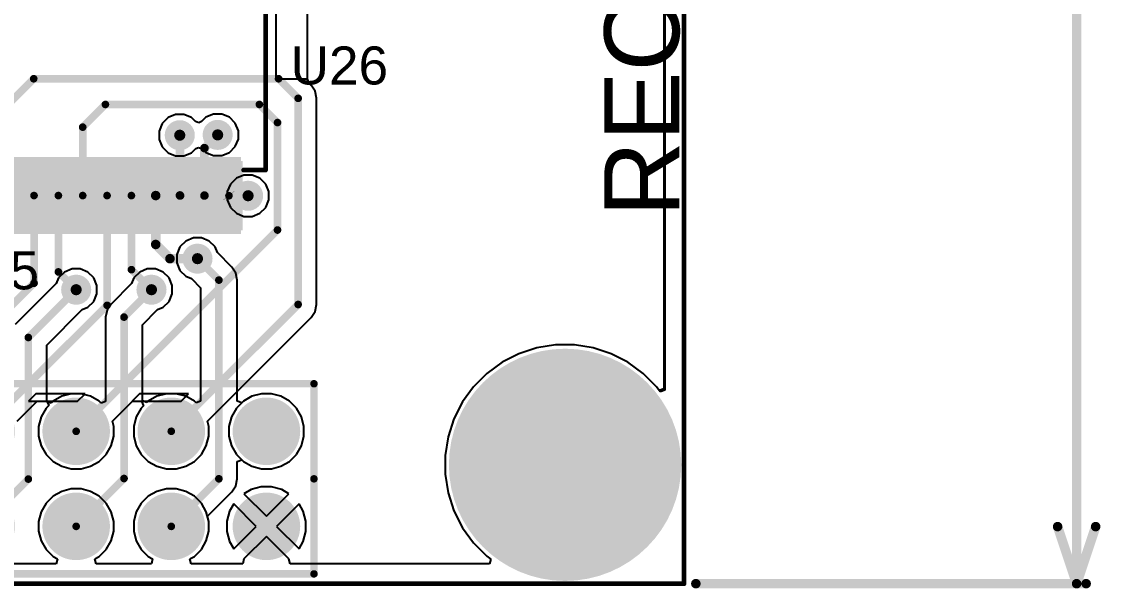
# Model space of a CAD drawing. Header units: millimetres. Extents: x 0 to 172, y 0 to 138.
# Drawn here: x 142.31 to 171.12, y -0.13 to 15.02 of the extents above; entities that cross this region are included whole.
import ezdxf

# ---------------------------------------------------------------- set-up
doc = ezdxf.new("R2010")
doc.units = ezdxf.units.MM
for name, color, linetype in [('BottomLayer', 5, 'Continuous'), ('BottomSolder', 6, 'Continuous'), ('Mechanical1', 6, 'Continuous'), ('Mechanical2', 216, 'Continuous'), ('MultiLayer', 9, 'Continuous'), ('PadHoleLayer', 156, 'Continuous'), ('TopLayer', 1, 'Continuous'), ('TopOverlay', 2, 'Continuous'), ('TopPaste', 8, 'Continuous'), ('TopSolder', 216, 'Continuous'), ('ViaHoleLayer', 16, 'Continuous')]:
    doc.layers.add(name, color=color, linetype=linetype)
doc.styles.add('Arial', font='', dxfattribs={"height": 0.2})
doc.styles.get('Arial').set_extended_font_data('Arial')

# ---------------------------------------------------------------- blocks, each defined once
blk = doc.blocks.new('SSOP_28_208____8')
at = {"layer": 'TopLayer'}
for points in [[(-4.325, 4.45), (-2.475, 4.45), (-2.475, 4), (-4.325, 4)], [(2.475, 4.45), (4.325, 4.45), (4.325, 4), (2.475, 4)], [(-4.325, 3.8), (-2.475, 3.8), (-2.475, 3.35), (-4.325, 3.35)], [(2.475, 3.8), (4.325, 3.8), (4.325, 3.35), (2.475, 3.35)], [(-4.325, 3.15), (-2.475, 3.15), (-2.475, 2.7), (-4.325, 2.7)], [(2.475, 3.15), (4.325, 3.15), (4.325, 2.7), (2.475, 2.7)], [(-4.325, 2.5), (-2.475, 2.5), (-2.475, 2.05), (-4.325, 2.05)], [(2.475, 2.5), (4.325, 2.5), (4.325, 2.05), (2.475, 2.05)], [(-4.325, 1.85), (-2.475, 1.85), (-2.475, 1.4), (-4.325, 1.4)], [(2.475, 1.85), (4.325, 1.85), (4.325, 1.4), (2.475, 1.4)], [(-4.325, 1.2), (-2.475, 1.2), (-2.475, 0.75), (-4.325, 0.75)], [(2.475, 1.2), (4.325, 1.2), (4.325, 0.75), (2.475, 0.75)], [(-4.325, 0.55), (-2.475, 0.55), (-2.475, 0.1), (-4.325, 0.1)], [(2.475, 0.55), (4.325, 0.55), (4.325, 0.1), (2.475, 0.1)], [(-4.325, -0.1), (-2.475, -0.1), (-2.475, -0.55), (-4.325, -0.55)], [(2.475, -0.1), (4.325, -0.1), (4.325, -0.55), (2.475, -0.55)], [(-4.325, -0.75), (-2.475, -0.75), (-2.475, -1.2), (-4.325, -1.2)], [(2.475, -0.75), (4.325, -0.75), (4.325, -1.2), (2.475, -1.2)], [(-4.325, -1.4), (-2.475, -1.4), (-2.475, -1.85), (-4.325, -1.85)], [(2.475, -1.4), (4.325, -1.4), (4.325, -1.85), (2.475, -1.85)], [(-4.325, -2.05), (-2.475, -2.05), (-2.475, -2.5), (-4.325, -2.5)], [(2.475, -2.05), (4.325, -2.05), (4.325, -2.5), (2.475, -2.5)], [(-4.325, -2.7), (-2.475, -2.7), (-2.475, -3.15), (-4.325, -3.15)], [(2.475, -2.7), (4.325, -2.7), (4.325, -3.15), (2.475, -3.15)], [(-4.325, -3.35), (-2.475, -3.35), (-2.475, -3.8), (-4.325, -3.8)], [(2.475, -3.35), (4.325, -3.35), (4.325, -3.8), (2.475, -3.8)], [(-4.325, -4), (-2.475, -4), (-2.475, -4.45), (-4.325, -4.45)], [(2.475, -4), (4.325, -4), (4.325, -4.45), (2.475, -4.45)]]:
    blk.add_hatch(color=1, dxfattribs=at).paths.add_polyline_path(points)
at = {"layer": 'TopOverlay'}
blk.add_hatch(color=2, dxfattribs=at).paths.add_polyline_path([(-2.34, 3.988), (-2.086, 3.988), (-2.086, 4.445), (-2.34, 4.445)])
at = {"layer": 'TopPaste'}
for points in [[(-4.325, 4.45), (-2.475, 4.45), (-2.475, 4), (-4.325, 4)], [(2.475, 4.45), (4.325, 4.45), (4.325, 4), (2.475, 4)], [(-4.325, 3.8), (-2.475, 3.8), (-2.475, 3.35), (-4.325, 3.35)], [(2.475, 3.8), (4.325, 3.8), (4.325, 3.35), (2.475, 3.35)], [(-4.325, 3.15), (-2.475, 3.15), (-2.475, 2.7), (-4.325, 2.7)], [(2.475, 3.15), (4.325, 3.15), (4.325, 2.7), (2.475, 2.7)], [(-4.325, 2.5), (-2.475, 2.5), (-2.475, 2.05), (-4.325, 2.05)], [(2.475, 2.5), (4.325, 2.5), (4.325, 2.05), (2.475, 2.05)], [(-4.325, 1.85), (-2.475, 1.85), (-2.475, 1.4), (-4.325, 1.4)], [(2.475, 1.85), (4.325, 1.85), (4.325, 1.4), (2.475, 1.4)], [(-4.325, 1.2), (-2.475, 1.2), (-2.475, 0.75), (-4.325, 0.75)], [(2.475, 1.2), (4.325, 1.2), (4.325, 0.75), (2.475, 0.75)], [(-4.325, 0.55), (-2.475, 0.55), (-2.475, 0.1), (-4.325, 0.1)], [(2.475, 0.55), (4.325, 0.55), (4.325, 0.1), (2.475, 0.1)], [(-4.325, -0.1), (-2.475, -0.1), (-2.475, -0.55), (-4.325, -0.55)], [(2.475, -0.1), (4.325, -0.1), (4.325, -0.55), (2.475, -0.55)], [(-4.325, -0.75), (-2.475, -0.75), (-2.475, -1.2), (-4.325, -1.2)], [(2.475, -0.75), (4.325, -0.75), (4.325, -1.2), (2.475, -1.2)], [(-4.325, -1.4), (-2.475, -1.4), (-2.475, -1.85), (-4.325, -1.85)], [(2.475, -1.4), (4.325, -1.4), (4.325, -1.85), (2.475, -1.85)], [(-4.325, -2.05), (-2.475, -2.05), (-2.475, -2.5), (-4.325, -2.5)], [(2.475, -2.05), (4.325, -2.05), (4.325, -2.5), (2.475, -2.5)], [(-4.325, -2.7), (-2.475, -2.7), (-2.475, -3.15), (-4.325, -3.15)], [(2.475, -2.7), (4.325, -2.7), (4.325, -3.15), (2.475, -3.15)], [(-4.325, -3.35), (-2.475, -3.35), (-2.475, -3.8), (-4.325, -3.8)], [(2.475, -3.35), (4.325, -3.35), (4.325, -3.8), (2.475, -3.8)], [(-4.325, -4), (-2.475, -4), (-2.475, -4.45), (-4.325, -4.45)], [(2.475, -4), (4.325, -4), (4.325, -4.45), (2.475, -4.45)]]:
    blk.add_hatch(color=8, dxfattribs=at).paths.add_polyline_path(points)
at = {"layer": 'TopSolder'}
for points in [[(-4.427, 4.552), (-2.373, 4.552), (-2.373, 3.898), (-4.427, 3.898)], [(2.373, 4.552), (4.427, 4.552), (4.427, 3.898), (2.373, 3.898)], [(-4.427, 3.902), (-2.373, 3.902), (-2.373, 3.248), (-4.427, 3.248)], [(2.373, 3.902), (4.427, 3.902), (4.427, 3.248), (2.373, 3.248)], [(-4.427, 3.252), (-2.373, 3.252), (-2.373, 2.598), (-4.427, 2.598)], [(2.373, 3.252), (4.427, 3.252), (4.427, 2.598), (2.373, 2.598)], [(-4.427, 2.602), (-2.373, 2.602), (-2.373, 1.948), (-4.427, 1.948)], [(2.373, 2.602), (4.427, 2.602), (4.427, 1.948), (2.373, 1.948)], [(-4.427, 1.952), (-2.373, 1.952), (-2.373, 1.298), (-4.427, 1.298)], [(2.373, 1.952), (4.427, 1.952), (4.427, 1.298), (2.373, 1.298)], [(-4.427, 1.302), (-2.373, 1.302), (-2.373, 0.648), (-4.427, 0.648)], [(2.373, 1.302), (4.427, 1.302), (4.427, 0.648), (2.373, 0.648)], [(-4.427, 0.652), (-2.373, 0.652), (-2.373, -0.002), (-4.427, -0.002)], [(2.373, 0.652), (4.427, 0.652), (4.427, -0.002), (2.373, -0.002)], [(-4.427, 0.002), (-2.373, 0.002), (-2.373, -0.652), (-4.427, -0.652)], [(2.373, 0.002), (4.427, 0.002), (4.427, -0.652), (2.373, -0.652)], [(-4.427, -0.648), (-2.373, -0.648), (-2.373, -1.302), (-4.427, -1.302)], [(2.373, -0.648), (4.427, -0.648), (4.427, -1.302), (2.373, -1.302)], [(-4.427, -1.298), (-2.373, -1.298), (-2.373, -1.952), (-4.427, -1.952)], [(2.373, -1.298), (4.427, -1.298), (4.427, -1.952), (2.373, -1.952)], [(-4.427, -1.948), (-2.373, -1.948), (-2.373, -2.602), (-4.427, -2.602)], [(2.373, -1.948), (4.427, -1.948), (4.427, -2.602), (2.373, -2.602)], [(-4.427, -2.598), (-2.373, -2.598), (-2.373, -3.252), (-4.427, -3.252)], [(2.373, -2.598), (4.427, -2.598), (4.427, -3.252), (2.373, -3.252)], [(-4.427, -3.248), (-2.373, -3.248), (-2.373, -3.902), (-4.427, -3.902)], [(2.373, -3.248), (4.427, -3.248), (4.427, -3.902), (2.373, -3.902)], [(-4.427, -3.898), (-2.373, -3.898), (-2.373, -4.552), (-4.427, -4.552)], [(2.373, -3.898), (4.427, -3.898), (4.427, -4.552), (2.373, -4.552)]]:
    blk.add_hatch(color=216, dxfattribs=at).paths.add_polyline_path(points)
at = {"layer": 'TopOverlay'}
for points, const_width in [([(-2.718, 5.207), (2.718, 5.207)], 0.127), ([(-2.718, 5.207), (-2.718, 4.623)], 0.127), ([(2.718, 5.207), (2.718, 4.623)], 0.127), ([(-4.648, 4.369), (-4.648, 4.115)], 0.2), ([(-4.648, 4.369), (-4.521, 4.242)], 0.2), ([(-4.521, 4.242), (-4.648, 4.115)], 0.2), ([(-2.718, -4.623), (-2.718, -5.207)], 0.127), ([(2.718, -4.623), (2.718, -5.207)], 0.127), ([(-2.718, -5.207), (2.718, -5.207)], 0.127)]:
    blk.add_lwpolyline(points, dxfattribs=dict(at, const_width=const_width))
for points, const_width in [([(-2.75, 5.207, 1), (-2.686, 5.207, 1)], 0.0635), ([(-2.75, 5.207, 1), (-2.686, 5.207, 1)], 0.0635), ([(2.686, 5.207, 1), (2.75, 5.207, 1)], 0.0635), ([(2.686, 5.207, 1), (2.75, 5.207, 1)], 0.0635), ([(-2.75, 4.623, 1), (-2.686, 4.623, 1)], 0.0635), ([(2.686, 4.623, 1), (2.75, 4.623, 1)], 0.0635), ([(-4.698, 4.369, 1), (-4.598, 4.369, 1)], 0.1), ([(-4.698, 4.369, 1), (-4.598, 4.369, 1)], 0.1), ([(-4.571, 4.242, 1), (-4.471, 4.242, 1)], 0.1), ([(-4.571, 4.242, 1), (-4.471, 4.242, 1)], 0.1), ([(-4.698, 4.115, 1), (-4.598, 4.115, 1)], 0.1), ([(-4.698, 4.115, 1), (-4.598, 4.115, 1)], 0.1), ([(-2.75, -4.623, 1), (-2.686, -4.623, 1)], 0.0635), ([(2.686, -4.623, 1), (2.75, -4.623, 1)], 0.0635), ([(-2.75, -5.207, 1), (-2.686, -5.207, 1)], 0.0635), ([(-2.75, -5.207, 1), (-2.686, -5.207, 1)], 0.0635), ([(2.686, -5.207, 1), (2.75, -5.207, 1)], 0.0635), ([(2.686, -5.207, 1), (2.75, -5.207, 1)], 0.0635)]:
    blk.add_lwpolyline(points, format="xyb", close=True, dxfattribs=dict(at, const_width=const_width))
blk = doc.blocks.new('HTSW_105_07_G_D_264')
at = {"layer": 'BottomLayer'}
h = blk.add_hatch(color=5, dxfattribs=at)
edge = h.paths.add_edge_path()
edge.add_arc((-5.08, 1.27), 0.8, 0, 360)
h = blk.add_hatch(color=5, dxfattribs=at)
edge = h.paths.add_edge_path()
edge.add_arc((-2.54, 1.27), 0.8, 0, 360)
h = blk.add_hatch(color=5, dxfattribs=at)
edge = h.paths.add_edge_path()
edge.add_arc((0, 1.27), 0.8, 0, 360)
h = blk.add_hatch(color=5, dxfattribs=at)
edge = h.paths.add_edge_path()
edge.add_arc((2.54, 1.27), 0.8, 0, 360)
h = blk.add_hatch(color=5, dxfattribs=at)
edge = h.paths.add_edge_path()
edge.add_arc((5.08, 1.27), 0.8, 0, 360)
blk.add_hatch(color=5, dxfattribs=at).paths.add_polyline_path([(-5.88, -0.47), (-4.28, -0.47), (-4.28, -2.07), (-5.88, -2.07)])
h = blk.add_hatch(color=5, dxfattribs=at)
edge = h.paths.add_edge_path()
edge.add_arc((-2.54, -1.27), 0.8, 0, 360)
h = blk.add_hatch(color=5, dxfattribs=at)
edge = h.paths.add_edge_path()
edge.add_arc((0, -1.27), 0.8, 0, 360)
h = blk.add_hatch(color=5, dxfattribs=at)
edge = h.paths.add_edge_path()
edge.add_arc((2.54, -1.27), 0.8, 0, 360)
h = blk.add_hatch(color=5, dxfattribs=at)
edge = h.paths.add_edge_path()
edge.add_arc((5.08, -1.27), 0.8, 0, 360)
at = {"layer": 'BottomSolder'}
h = blk.add_hatch(color=6, dxfattribs=at)
edge = h.paths.add_edge_path()
edge.add_arc((-5.08, 1.27), 0.902, 0, 360)
h = blk.add_hatch(color=6, dxfattribs=at)
edge = h.paths.add_edge_path()
edge.add_arc((-2.54, 1.27), 0.902, 0, 360)
h = blk.add_hatch(color=6, dxfattribs=at)
edge = h.paths.add_edge_path()
edge.add_arc((0, 1.27), 0.902, 0, 360)
h = blk.add_hatch(color=6, dxfattribs=at)
edge = h.paths.add_edge_path()
edge.add_arc((2.54, 1.27), 0.902, 0, 360)
h = blk.add_hatch(color=6, dxfattribs=at)
edge = h.paths.add_edge_path()
edge.add_arc((5.08, 1.27), 0.902, 0, 360)
blk.add_hatch(color=6, dxfattribs=at).paths.add_polyline_path([(-5.982, -0.368), (-4.178, -0.368), (-4.178, -2.172), (-5.982, -2.172)])
h = blk.add_hatch(color=6, dxfattribs=at)
edge = h.paths.add_edge_path()
edge.add_arc((-2.54, -1.27), 0.902, 0, 360)
h = blk.add_hatch(color=6, dxfattribs=at)
edge = h.paths.add_edge_path()
edge.add_arc((0, -1.27), 0.902, 0, 360)
h = blk.add_hatch(color=6, dxfattribs=at)
edge = h.paths.add_edge_path()
edge.add_arc((2.54, -1.27), 0.902, 0, 360)
h = blk.add_hatch(color=6, dxfattribs=at)
edge = h.paths.add_edge_path()
edge.add_arc((5.08, -1.27), 0.902, 0, 360)
at = {"layer": 'MultiLayer'}
h = blk.add_hatch(color=9, dxfattribs=at)
edge = h.paths.add_edge_path()
edge.add_arc((-5.08, 1.27), 0.8, 0, 360)
h = blk.add_hatch(color=9, dxfattribs=at)
edge = h.paths.add_edge_path()
edge.add_arc((-2.54, 1.27), 0.8, 0, 360)
h = blk.add_hatch(color=9, dxfattribs=at)
edge = h.paths.add_edge_path()
edge.add_arc((0, 1.27), 0.8, 0, 360)
h = blk.add_hatch(color=9, dxfattribs=at)
edge = h.paths.add_edge_path()
edge.add_arc((2.54, 1.27), 0.8, 0, 360)
h = blk.add_hatch(color=9, dxfattribs=at)
edge = h.paths.add_edge_path()
edge.add_arc((5.08, 1.27), 0.8, 0, 360)
blk.add_hatch(color=9, dxfattribs=at).paths.add_polyline_path([(-5.88, -0.47), (-4.28, -0.47), (-4.28, -2.07), (-5.88, -2.07)])
h = blk.add_hatch(color=9, dxfattribs=at)
edge = h.paths.add_edge_path()
edge.add_arc((-2.54, -1.27), 0.8, 0, 360)
h = blk.add_hatch(color=9, dxfattribs=at)
edge = h.paths.add_edge_path()
edge.add_arc((0, -1.27), 0.8, 0, 360)
h = blk.add_hatch(color=9, dxfattribs=at)
edge = h.paths.add_edge_path()
edge.add_arc((2.54, -1.27), 0.8, 0, 360)
h = blk.add_hatch(color=9, dxfattribs=at)
edge = h.paths.add_edge_path()
edge.add_arc((5.08, -1.27), 0.8, 0, 360)
at = {"layer": 'PadHoleLayer'}
h = blk.add_hatch(color=156, dxfattribs=at)
edge = h.paths.add_edge_path()
edge.add_arc((-5.08, 1.27), 0.475, 0, 360)
h = blk.add_hatch(color=156, dxfattribs=at)
edge = h.paths.add_edge_path()
edge.add_arc((-2.54, 1.27), 0.475, 0, 360)
h = blk.add_hatch(color=156, dxfattribs=at)
edge = h.paths.add_edge_path()
edge.add_arc((0, 1.27), 0.475, 0, 360)
h = blk.add_hatch(color=156, dxfattribs=at)
edge = h.paths.add_edge_path()
edge.add_arc((2.54, 1.27), 0.475, 0, 360)
h = blk.add_hatch(color=156, dxfattribs=at)
edge = h.paths.add_edge_path()
edge.add_arc((5.08, 1.27), 0.475, 0, 360)
h = blk.add_hatch(color=156, dxfattribs=at)
edge = h.paths.add_edge_path()
edge.add_arc((-5.08, -1.27), 0.475, 0, 360)
h = blk.add_hatch(color=156, dxfattribs=at)
edge = h.paths.add_edge_path()
edge.add_arc((-2.54, -1.27), 0.475, 0, 360)
h = blk.add_hatch(color=156, dxfattribs=at)
edge = h.paths.add_edge_path()
edge.add_arc((0, -1.27), 0.475, 0, 360)
h = blk.add_hatch(color=156, dxfattribs=at)
edge = h.paths.add_edge_path()
edge.add_arc((2.54, -1.27), 0.475, 0, 360)
h = blk.add_hatch(color=156, dxfattribs=at)
edge = h.paths.add_edge_path()
edge.add_arc((5.08, -1.27), 0.475, 0, 360)
at = {"layer": 'TopLayer'}
h = blk.add_hatch(color=1, dxfattribs=at)
edge = h.paths.add_edge_path()
edge.add_arc((-5.08, 1.27), 0.8, 0, 360)
h = blk.add_hatch(color=1, dxfattribs=at)
edge = h.paths.add_edge_path()
edge.add_arc((-2.54, 1.27), 0.8, 0, 360)
h = blk.add_hatch(color=1, dxfattribs=at)
edge = h.paths.add_edge_path()
edge.add_arc((0, 1.27), 0.8, 0, 360)
h = blk.add_hatch(color=1, dxfattribs=at)
edge = h.paths.add_edge_path()
edge.add_arc((2.54, 1.27), 0.8, 0, 360)
h = blk.add_hatch(color=1, dxfattribs=at)
edge = h.paths.add_edge_path()
edge.add_arc((5.08, 1.27), 0.8, 0, 360)
blk.add_hatch(color=1, dxfattribs=at).paths.add_polyline_path([(-5.88, -0.47), (-4.28, -0.47), (-4.28, -2.07), (-5.88, -2.07)])
h = blk.add_hatch(color=1, dxfattribs=at)
edge = h.paths.add_edge_path()
edge.add_arc((-2.54, -1.27), 0.8, 0, 360)
h = blk.add_hatch(color=1, dxfattribs=at)
edge = h.paths.add_edge_path()
edge.add_arc((0, -1.27), 0.8, 0, 360)
h = blk.add_hatch(color=1, dxfattribs=at)
edge = h.paths.add_edge_path()
edge.add_arc((2.54, -1.27), 0.8, 0, 360)
h = blk.add_hatch(color=1, dxfattribs=at)
edge = h.paths.add_edge_path()
edge.add_arc((5.08, -1.27), 0.8, 0, 360)
at = {"layer": 'TopSolder'}
h = blk.add_hatch(color=216, dxfattribs=at)
edge = h.paths.add_edge_path()
edge.add_arc((-5.08, 1.27), 0.902, 0, 360)
h = blk.add_hatch(color=216, dxfattribs=at)
edge = h.paths.add_edge_path()
edge.add_arc((-2.54, 1.27), 0.902, 0, 360)
h = blk.add_hatch(color=216, dxfattribs=at)
edge = h.paths.add_edge_path()
edge.add_arc((0, 1.27), 0.902, 0, 360)
h = blk.add_hatch(color=216, dxfattribs=at)
edge = h.paths.add_edge_path()
edge.add_arc((2.54, 1.27), 0.902, 0, 360)
h = blk.add_hatch(color=216, dxfattribs=at)
edge = h.paths.add_edge_path()
edge.add_arc((5.08, 1.27), 0.902, 0, 360)
blk.add_hatch(color=216, dxfattribs=at).paths.add_polyline_path([(-5.982, -0.368), (-4.178, -0.368), (-4.178, -2.172), (-5.982, -2.172)])
h = blk.add_hatch(color=216, dxfattribs=at)
edge = h.paths.add_edge_path()
edge.add_arc((-2.54, -1.27), 0.902, 0, 360)
h = blk.add_hatch(color=216, dxfattribs=at)
edge = h.paths.add_edge_path()
edge.add_arc((0, -1.27), 0.902, 0, 360)
h = blk.add_hatch(color=216, dxfattribs=at)
edge = h.paths.add_edge_path()
edge.add_arc((2.54, -1.27), 0.902, 0, 360)
h = blk.add_hatch(color=216, dxfattribs=at)
edge = h.paths.add_edge_path()
edge.add_arc((5.08, -1.27), 0.902, 0, 360)
at = {"layer": 'TopOverlay', "const_width": 0.2}
for points in [[(-6.35, 2.54), (6.35, 2.54)], [(-6.35, 0), (-6.35, 2.54)], [(6.35, 0), (6.35, 2.54)], [(-6.35, -2.54), (-6.35, 0)], [(6.35, -2.54), (6.35, 0)], [(-6.35, -2.54), (6.35, -2.54)]]:
    blk.add_lwpolyline(points, dxfattribs=at)
at = {"layer": 'TopOverlay', "const_width": 0.1}
for points in [[(-6.4, 2.54, 1), (-6.3, 2.54, 1)], [(-6.4, 2.54, 1), (-6.3, 2.54, 1)], [(6.3, 2.54, 1), (6.4, 2.54, 1)], [(6.3, 2.54, 1), (6.4, 2.54, 1)], [(-6.4, 0, 1), (-6.3, 0, 1)], [(-6.4, 0, 1), (-6.3, 0, 1)], [(6.3, 0, 1), (6.4, 0, 1)], [(6.3, 0, 1), (6.4, 0, 1)], [(-6.4, -2.54, 1), (-6.3, -2.54, 1)], [(-6.4, -2.54, 1), (-6.3, -2.54, 1)], [(6.3, -2.54, 1), (6.4, -2.54, 1)], [(6.3, -2.54, 1), (6.4, -2.54, 1)]]:
    blk.add_lwpolyline(points, format="xyb", close=True, dxfattribs=at)

msp = doc.modelspace()

# ---------------------------------------------------------------- hatches: boundary and pattern name
at = {"layer": 'BottomLayer'}
h = msp.add_hatch(color=5, dxfattribs=at)
edge = h.paths.add_edge_path()
edge.add_arc((146.537, 11.98), 0.3, 0, 360)
h = msp.add_hatch(color=5, dxfattribs=at)
edge = h.paths.add_edge_path()
edge.add_arc((147.549, 11.989), 0.3, 0, 360)
h = msp.add_hatch(color=5, dxfattribs=at)
edge = h.paths.add_edge_path()
edge.add_arc((148.361, 10.363), 0.3, 0, 360)
h = msp.add_hatch(color=5, dxfattribs=at)
edge = h.paths.add_edge_path()
edge.add_arc((147.01, 8.682), 0.3, 0, 360)
h = msp.add_hatch(color=5, dxfattribs=at)
edge = h.paths.add_edge_path()
edge.add_arc((143.771, 7.853), 0.3, 0, 360)
h = msp.add_hatch(color=5, dxfattribs=at)
edge = h.paths.add_edge_path()
edge.add_arc((145.782, 7.853), 0.3, 0, 360)
h = msp.add_hatch(color=5, dxfattribs=at)
edge = h.paths.add_edge_path()
edge.add_arc((156.825, 3.175), 3, 0, 360)
at = {"layer": 'BottomSolder'}
h = msp.add_hatch(color=6, dxfattribs=at)
edge = h.paths.add_edge_path()
edge.add_arc((147.549, 11.989), 0.402, 0, 360)
h = msp.add_hatch(color=6, dxfattribs=at)
edge = h.paths.add_edge_path()
edge.add_arc((146.537, 11.98), 0.402, 0, 360)
h = msp.add_hatch(color=6, dxfattribs=at)
edge = h.paths.add_edge_path()
edge.add_arc((148.361, 10.363), 0.402, 0, 360)
h = msp.add_hatch(color=6, dxfattribs=at)
edge = h.paths.add_edge_path()
edge.add_arc((147.01, 8.682), 0.402, 0, 360)
h = msp.add_hatch(color=6, dxfattribs=at)
edge = h.paths.add_edge_path()
edge.add_arc((143.771, 7.853), 0.402, 0, 360)
h = msp.add_hatch(color=6, dxfattribs=at)
edge = h.paths.add_edge_path()
edge.add_arc((145.782, 7.853), 0.402, 0, 360)
h = msp.add_hatch(color=6, dxfattribs=at)
edge = h.paths.add_edge_path()
edge.add_arc((156.825, 3.175), 3.102, 0, 360)
at = {"layer": 'MultiLayer'}
h = msp.add_hatch(color=9, dxfattribs=at)
edge = h.paths.add_edge_path()
edge.add_arc((156.825, 3.175), 3, 0, 360)
at = {"layer": 'PadHoleLayer'}
h = msp.add_hatch(color=156, dxfattribs=at)
edge = h.paths.add_edge_path()
edge.add_arc((156.825, 3.175), 2, 0, 360)
at = {"layer": 'TopLayer'}
h = msp.add_hatch(color=1, dxfattribs=at)
edge = h.paths.add_edge_path()
edge.add_arc((146.537, 11.98), 0.3, 0, 360)
h = msp.add_hatch(color=1, dxfattribs=at)
edge = h.paths.add_edge_path()
edge.add_arc((147.549, 11.989), 0.3, 0, 360)
msp.add_hatch(color=1, dxfattribs=at).paths.add_polyline_path([(147.621, 9.443), (148.22, 9.443), (148.22, 11.293), (147.621, 11.293)])
h = msp.add_hatch(color=1, dxfattribs=at)
edge = h.paths.add_edge_path()
edge.add_arc((148.361, 10.363), 0.3, 0, 360)
h = msp.add_hatch(color=1, dxfattribs=at)
edge = h.paths.add_edge_path()
edge.add_arc((147.01, 8.682), 0.3, 0, 360)
h = msp.add_hatch(color=1, dxfattribs=at)
edge = h.paths.add_edge_path()
edge.add_arc((143.771, 7.853), 0.3, 0, 360)
h = msp.add_hatch(color=1, dxfattribs=at)
edge = h.paths.add_edge_path()
edge.add_arc((145.782, 7.853), 0.3, 0, 360)
h = msp.add_hatch(color=1, dxfattribs=at)
edge = h.paths.add_edge_path()
edge.add_arc((156.825, 3.175), 3, 0, 360)
at = {"layer": 'TopSolder'}
h = msp.add_hatch(color=216, dxfattribs=at)
edge = h.paths.add_edge_path()
edge.add_arc((147.549, 11.989), 0.402, 0, 360)
h = msp.add_hatch(color=216, dxfattribs=at)
edge = h.paths.add_edge_path()
edge.add_arc((146.537, 11.98), 0.402, 0, 360)
h = msp.add_hatch(color=216, dxfattribs=at)
edge = h.paths.add_edge_path()
edge.add_arc((148.361, 10.363), 0.402, 0, 360)
h = msp.add_hatch(color=216, dxfattribs=at)
edge = h.paths.add_edge_path()
edge.add_arc((147.01, 8.682), 0.402, 0, 360)
h = msp.add_hatch(color=216, dxfattribs=at)
edge = h.paths.add_edge_path()
edge.add_arc((143.771, 7.853), 0.402, 0, 360)
h = msp.add_hatch(color=216, dxfattribs=at)
edge = h.paths.add_edge_path()
edge.add_arc((145.782, 7.853), 0.402, 0, 360)
h = msp.add_hatch(color=216, dxfattribs=at)
edge = h.paths.add_edge_path()
edge.add_arc((156.825, 3.175), 3.102, 0, 360)
at = {"layer": 'ViaHoleLayer'}
h = msp.add_hatch(color=16, dxfattribs=at)
edge = h.paths.add_edge_path()
edge.add_arc((146.537, 11.98), 0.15, 0, 360)
h = msp.add_hatch(color=16, dxfattribs=at)
edge = h.paths.add_edge_path()
edge.add_arc((147.549, 11.989), 0.15, 0, 360)
h = msp.add_hatch(color=16, dxfattribs=at)
edge = h.paths.add_edge_path()
edge.add_arc((148.361, 10.363), 0.15, 0, 360)
h = msp.add_hatch(color=16, dxfattribs=at)
edge = h.paths.add_edge_path()
edge.add_arc((147.01, 8.682), 0.15, 0, 360)
h = msp.add_hatch(color=16, dxfattribs=at)
edge = h.paths.add_edge_path()
edge.add_arc((143.771, 7.853), 0.15, 0, 360)
h = msp.add_hatch(color=16, dxfattribs=at)
edge = h.paths.add_edge_path()
edge.add_arc((145.782, 7.853), 0.15, 0, 360)

# ---------------------------------------------------------------- linework, layer by layer
at = {"layer": 'BottomLayer'}
for p, q in [((159.461, 21.157), (159.461, 5.202)), ((146.223, 12.45), (146.067, 12.294)), ((146.427, 12.534), (146.223, 12.45)), ((146.647, 12.534), (146.427, 12.534)), ((146.851, 12.45), (146.647, 12.534)), ((146.958, 12.343), (146.851, 12.45)), ((147.235, 12.458), (147.121, 12.345)), ((147.438, 12.543), (147.235, 12.458)), ((147.659, 12.543), (147.438, 12.543)), ((147.862, 12.458), (147.659, 12.543)), ((148.018, 12.303), (147.862, 12.458)), ((146.067, 12.294), (145.983, 12.09)), ((147.049, 12.313), (146.958, 12.343)), ((147.121, 12.345), (147.049, 12.313)), ((148.103, 12.099), (148.018, 12.303)), ((148.103, 11.879), (148.103, 12.099)), ((145.983, 12.09), (145.983, 11.87)), ((145.983, 11.87), (146.067, 11.666)), ((148.018, 11.675), (148.103, 11.879)), ((146.067, 11.666), (146.223, 11.51)), ((146.851, 11.51), (146.964, 11.624)), ((146.964, 11.624), (147.037, 11.656)), ((147.037, 11.656), (147.128, 11.626)), ((147.128, 11.626), (147.235, 11.519)), ((147.862, 11.519), (148.018, 11.675)), ((146.223, 11.51), (146.427, 11.426)), ((146.427, 11.426), (146.647, 11.426)), ((146.647, 11.426), (146.851, 11.51)), ((147.235, 11.519), (147.438, 11.435)), ((147.438, 11.435), (147.659, 11.435)), ((147.659, 11.435), (147.862, 11.519)), ((147.892, 10.677), (147.807, 10.473)), ((148.048, 10.833), (147.892, 10.677)), ((148.251, 10.917), (148.048, 10.833)), ((148.472, 10.917), (148.251, 10.917)), ((148.675, 10.833), (148.472, 10.917)), ((148.831, 10.677), (148.675, 10.833)), ((148.915, 10.473), (148.831, 10.677)), ((147.807, 10.473), (147.807, 10.253)), ((148.915, 10.253), (148.915, 10.473)), ((147.807, 10.253), (147.892, 10.049)), ((148.831, 10.049), (148.915, 10.253)), ((147.892, 10.049), (148.048, 9.894)), ((148.048, 9.894), (148.251, 9.809)), ((148.251, 9.809), (148.472, 9.809)), ((148.472, 9.809), (148.675, 9.894)), ((148.675, 9.894), (148.831, 10.049)), ((146.9, 9.236), (146.696, 9.152)), ((147.12, 9.236), (146.9, 9.236)), ((147.324, 9.152), (147.12, 9.236)), ((146.54, 8.996), (146.456, 8.793)), ((146.696, 9.152), (146.54, 8.996)), ((147.479, 8.996), (147.324, 9.152)), ((147.541, 8.847), (147.479, 8.996)), ((146.456, 8.793), (146.456, 8.572)), ((147.93, 8.458), (147.541, 8.847)), ((143.661, 8.407), (143.457, 8.323)), ((143.881, 8.407), (143.661, 8.407)), ((144.085, 8.323), (143.881, 8.407)), ((145.671, 8.407), (145.468, 8.323)), ((145.892, 8.407), (145.671, 8.407)), ((146.095, 8.323), (145.892, 8.407)), ((146.456, 8.572), (146.54, 8.369)), ((146.54, 8.369), (146.696, 8.213)), ((148.037, 8.298), (147.93, 8.458)), ((143.301, 8.167), (143.239, 8.018)), ((143.457, 8.323), (143.301, 8.167)), ((144.241, 8.167), (144.085, 8.323)), ((144.325, 7.964), (144.241, 8.167)), ((145.312, 8.167), (145.25, 8.018)), ((145.468, 8.323), (145.312, 8.167)), ((146.251, 8.167), (146.095, 8.323)), ((146.336, 7.964), (146.251, 8.167)), ((146.696, 8.213), (146.846, 8.151)), ((146.846, 8.151), (147.09, 7.906)), ((148.074, 8.11), (148.037, 8.298)), ((148.074, 4.879), (148.074, 8.11)), ((143.239, 8.018), (142.146, 6.925)), ((144.325, 7.743), (144.325, 7.964)), ((145.25, 8.018), (144.701, 7.469)), ((146.336, 7.743), (146.336, 7.964)), ((147.09, 7.906), (147.09, 4.876)), ((144.085, 7.384), (144.241, 7.54)), ((144.241, 7.54), (144.325, 7.743)), ((146.095, 7.384), (146.251, 7.54)), ((146.251, 7.54), (146.336, 7.743)), ((142.986, 6.373), (143.935, 7.322)), ((143.935, 7.322), (144.085, 7.384)), ((144.595, 7.309), (144.557, 7.121)), ((144.701, 7.469), (144.595, 7.309)), ((145.541, 6.917), (145.946, 7.322)), ((145.946, 7.322), (146.095, 7.384)), ((144.557, 7.121), (144.557, 4.869)), ((145.541, 4.886), (145.541, 6.917)), ((142.986, 4.871), (142.986, 6.373)), ((156.573, 6.378), (156.075, 6.299)), ((157.077, 6.378), (156.573, 6.378)), ((157.575, 6.299), (157.077, 6.378)), ((155.595, 6.144), (155.146, 5.915)), ((156.075, 6.299), (155.595, 6.144)), ((158.055, 6.144), (157.575, 6.299)), ((158.504, 5.915), (158.055, 6.144)), ((155.146, 5.915), (154.738, 5.618)), ((158.912, 5.618), (158.504, 5.915)), ((154.738, 5.618), (154.382, 5.262)), ((159.268, 5.262), (158.912, 5.618)), ((154.382, 5.262), (154.085, 4.854)), ((159.34, 5.162), (159.268, 5.262)), ((159.461, 5.202), (159.34, 5.162)), ((143.384, 5.006), (143.155, 4.874)), ((143.639, 5.074), (143.384, 5.006)), ((143.903, 5.074), (143.639, 5.074)), ((144.158, 5.006), (143.903, 5.074)), ((144.387, 4.874), (144.158, 5.006)), ((145.924, 5.006), (145.695, 4.874)), ((146.179, 5.074), (145.924, 5.006)), ((146.443, 5.074), (146.179, 5.074)), ((146.698, 5.006), (146.443, 5.074)), ((146.927, 4.874), (146.698, 5.006)), ((148.464, 5.006), (148.235, 4.874)), ((148.719, 5.074), (148.464, 5.006)), ((148.983, 5.074), (148.719, 5.074)), ((149.238, 5.006), (148.983, 5.074)), ((149.467, 4.874), (149.238, 5.006)), ((143.103, 4.822), (142.986, 4.871)), ((143.155, 4.874), (143.103, 4.822)), ((144.44, 4.821), (144.387, 4.874)), ((144.557, 4.869), (144.44, 4.821)), ((145.659, 4.837), (145.541, 4.886)), ((145.695, 4.874), (145.659, 4.837)), ((146.973, 4.828), (146.927, 4.874)), ((147.09, 4.876), (146.973, 4.828)), ((148.192, 4.83), (148.074, 4.879)), ((148.235, 4.874), (148.192, 4.83)), ((149.654, 4.687), (149.467, 4.874)), ((149.786, 4.458), (149.654, 4.687)), ((154.085, 4.854), (153.856, 4.405)), ((149.854, 4.203), (149.786, 4.458)), ((153.856, 4.405), (153.701, 3.925)), ((149.854, 3.939), (149.854, 4.203)), ((149.786, 3.684), (149.854, 3.939)), ((153.701, 3.925), (153.622, 3.427)), ((149.654, 3.455), (149.786, 3.684)), ((148.074, 3.263), (148.192, 3.311)), ((148.074, 2.802), (148.074, 3.263)), ((148.192, 3.311), (148.235, 3.268)), ((148.235, 3.268), (148.464, 3.136)), ((149.238, 3.136), (149.467, 3.268)), ((149.467, 3.268), (149.654, 3.455)), ((153.622, 3.427), (153.622, 2.923)), ((148.464, 3.136), (148.719, 3.068)), ((148.719, 3.068), (148.983, 3.068)), ((148.983, 3.068), (149.238, 3.136)), ((153.622, 2.923), (153.701, 2.425)), ((147.93, 2.454), (148.037, 2.614)), ((148.037, 2.614), (148.074, 2.802)), ((147.277, 1.801), (147.93, 2.454)), ((148.444, 2.513), (148.25, 2.401)), ((148.25, 2.401), (148.851, 1.8)), ((148.712, 2.585), (148.444, 2.513)), ((148.99, 2.585), (148.712, 2.585)), ((148.851, 1.8), (149.452, 2.401)), ((149.258, 2.513), (148.99, 2.585)), ((149.452, 2.401), (149.258, 2.513)), ((153.701, 2.425), (153.856, 1.945)), ((147.981, 2.132), (147.869, 1.938)), ((148.581, 1.531), (147.981, 2.132)), ((149.721, 2.132), (149.12, 1.531)), ((149.833, 1.938), (149.721, 2.132)), ((147.314, 1.663), (147.277, 1.801)), ((147.869, 1.938), (147.797, 1.67)), ((149.905, 1.67), (149.833, 1.938)), ((153.856, 1.945), (154.085, 1.496)), ((147.314, 1.399), (147.314, 1.663)), ((147.797, 1.67), (147.797, 1.392)), ((147.981, 0.93), (148.581, 1.531)), ((149.12, 1.531), (149.721, 0.93)), ((149.905, 1.392), (149.905, 1.67)), ((154.085, 1.496), (154.382, 1.088)), ((147.246, 1.144), (147.314, 1.399)), ((147.797, 1.392), (147.869, 1.124)), ((148.851, 1.261), (148.25, 0.661)), ((149.452, 0.661), (148.851, 1.261)), ((149.833, 1.124), (149.905, 1.392)), ((146.927, 0.728), (147.114, 0.915)), ((147.114, 0.915), (147.246, 1.144)), ((147.869, 1.124), (147.981, 0.93)), ((149.721, 0.93), (149.833, 1.124)), ((154.382, 1.088), (154.738, 0.732)), ((146.81, 0.66), (146.927, 0.728)), ((146.844, 0.533), (146.81, 0.66)), ((148.251, 0.66), (148.217, 0.533)), ((148.25, 0.661), (148.251, 0.66)), ((149.451, 0.66), (149.452, 0.661)), ((149.485, 0.533), (149.451, 0.66)), ((154.738, 0.732), (154.845, 0.654)), ((154.845, 0.654), (154.806, 0.533)), ((148.217, 0.533), (146.844, 0.533)), ((154.806, 0.533), (149.485, 0.533))]:
    msp.add_line(p, q, dxfattribs=at)
at = {"layer": 'BottomLayer', "const_width": 0.203}
for points in [[(147.01, 8.682), (147.582, 8.11)], [(147.582, 2.802), (147.582, 8.11)], [(142.494, 6.577), (143.771, 7.853)], [(145.049, 7.121), (145.782, 7.853)], [(145.049, 2.809), (145.049, 7.121)], [(142.494, 2.794), (142.494, 6.577)], [(141.231, 1.531), (142.494, 2.794)], [(143.771, 1.531), (145.049, 2.809)], [(146.311, 1.531), (147.582, 2.802)]]:
    msp.add_lwpolyline(points, dxfattribs=at)
at = {"layer": 'BottomLayer', "const_width": 0.102}
for points in [[(146.959, 8.682, 1), (147.061, 8.682, 1)], [(147.531, 8.11, 1), (147.633, 8.11, 1)], [(147.531, 8.11, 1), (147.633, 8.11, 1)], [(143.72, 7.853, 1), (143.822, 7.853, 1)], [(145.731, 7.853, 1), (145.832, 7.853, 1)], [(144.998, 7.121, 1), (145.1, 7.121, 1)], [(144.998, 7.121, 1), (145.1, 7.121, 1)], [(142.443, 6.577, 1), (142.545, 6.577, 1)], [(142.443, 6.577, 1), (142.545, 6.577, 1)], [(142.443, 2.794, 1), (142.545, 2.794, 1)], [(142.443, 2.794, 1), (142.545, 2.794, 1)], [(144.998, 2.809, 1), (145.1, 2.809, 1)], [(144.998, 2.809, 1), (145.1, 2.809, 1)], [(147.531, 2.802, 1), (147.633, 2.802, 1)], [(147.531, 2.802, 1), (147.633, 2.802, 1)], [(143.72, 1.531, 1), (143.822, 1.531, 1)], [(146.26, 1.531, 1), (146.362, 1.531, 1)]]:
    msp.add_lwpolyline(points, format="xyb", close=True, dxfattribs=at)
at = {"layer": 'Mechanical1', "const_width": 0.254}
for points in [[(170.485, 0), (170.485, 51.697)], [(169.977, 1.524), (170.485, 0)], [(170.485, 0), (170.993, 1.524)], [(160.318, 0), (170.739, 0)]]:
    msp.add_lwpolyline(points, dxfattribs=at)
at = {"layer": 'Mechanical1', "const_width": 0.127}
for points in [[(169.913, 1.524, 1), (170.04, 1.524, 1)], [(170.929, 1.524, 1), (171.056, 1.524, 1)], [(160.254, 0, 1), (160.381, 0, 1)], [(170.421, 0, 1), (170.548, 0, 1)], [(170.421, 0, 1), (170.548, 0, 1)], [(170.421, 0, 1), (170.548, 0, 1)], [(170.675, 0, 1), (170.802, 0, 1)]]:
    msp.add_lwpolyline(points, format="xyb", close=True, dxfattribs=at)
at = {"layer": 'Mechanical2', "const_width": 0.127}
for points in [[(160, 0), (160, 120)], [(0, 0), (160, 0)]]:
    msp.add_lwpolyline(points, dxfattribs=at)
at = {"layer": 'Mechanical2', "const_width": 0.0635}
msp.add_lwpolyline([(159.968, 0, 1), (160.032, 0, 1)], format="xyb", close=True, dxfattribs=at)
msp.add_lwpolyline([(159.968, 0, 1), (160.032, 0, 1)], format="xyb", close=True, dxfattribs=at)
at = {"layer": 'TopLayer'}
for p, q in [((159.487, 21.157), (159.487, 5.167)), ((149.098, 16.709), (149.098, 13.489)), ((149.948, 13.489), (149.948, 16.709)), ((149.948, 13.489), (149.948, 16.709)), ((149.098, 13.489), (149.948, 13.489)), ((149.987, 13.373), (149.948, 13.489)), ((149.948, 13.489), (149.948, 13.489)), ((149.948, 13.489), (149.948, 13.489)), ((150.046, 13.314), (149.987, 13.373)), ((150.152, 13.154), (150.046, 13.314)), ((150.19, 12.966), (150.152, 13.154)), ((150.19, 7.458), (150.19, 12.966)), ((150.046, 7.11), (150.152, 7.269)), ((150.152, 7.269), (150.19, 7.458)), ((147.277, 4.341), (150.046, 7.11)), ((156.573, 6.378), (156.075, 6.299)), ((157.077, 6.378), (156.573, 6.378)), ((157.575, 6.299), (157.077, 6.378)), ((155.595, 6.144), (155.146, 5.915)), ((156.075, 6.299), (155.595, 6.144)), ((158.055, 6.144), (157.575, 6.299)), ((158.504, 5.915), (158.055, 6.144)), ((155.146, 5.915), (154.738, 5.618)), ((158.912, 5.618), (158.504, 5.915)), ((154.738, 5.618), (154.382, 5.262)), ((159.268, 5.262), (158.912, 5.618)), ((154.382, 5.262), (154.085, 4.854)), ((159.366, 5.127), (159.268, 5.262)), ((142.697, 5.071), (142.499, 4.874)), ((144.008, 5.071), (142.697, 5.071)), ((143.81, 4.874), (144.008, 5.071)), ((145.46, 5.074), (145.263, 4.877)), ((146.771, 5.074), (145.46, 5.074)), ((146.574, 4.877), (146.771, 5.074)), ((148.464, 5.006), (148.235, 4.874)), ((148.719, 5.074), (148.464, 5.006)), ((148.983, 5.074), (148.719, 5.074)), ((149.238, 5.006), (148.983, 5.074)), ((149.467, 4.874), (149.238, 5.006)), ((159.487, 5.167), (159.366, 5.127)), ((142.197, 4.341), (142.73, 4.874)), ((142.499, 4.874), (143.81, 4.874)), ((142.73, 4.874), (142.989, 4.874)), ((142.968, 4.687), (142.836, 4.458)), ((143.038, 4.756), (142.968, 4.687)), ((142.989, 4.874), (143.038, 4.756)), ((144.737, 4.341), (145.273, 4.877)), ((145.263, 4.877), (146.574, 4.877)), ((145.273, 4.877), (145.518, 4.877)), ((145.508, 4.687), (145.376, 4.458)), ((145.571, 4.75), (145.508, 4.687)), ((145.518, 4.877), (145.571, 4.75)), ((148.048, 4.687), (147.916, 4.458)), ((148.235, 4.874), (148.048, 4.687)), ((149.654, 4.687), (149.467, 4.874)), ((149.786, 4.458), (149.654, 4.687)), ((154.085, 4.854), (153.856, 4.405)), ((142.836, 4.458), (142.768, 4.203)), ((144.774, 4.203), (144.737, 4.341)), ((145.376, 4.458), (145.308, 4.203)), ((147.314, 4.203), (147.277, 4.341)), ((147.916, 4.458), (147.848, 4.203)), ((149.854, 4.203), (149.786, 4.458)), ((153.856, 4.405), (153.701, 3.925)), ((142.768, 4.203), (142.768, 3.939)), ((144.774, 3.939), (144.774, 4.203)), ((145.308, 4.203), (145.308, 3.939)), ((147.314, 3.939), (147.314, 4.203)), ((147.848, 4.203), (147.848, 3.939)), ((149.854, 3.939), (149.854, 4.203)), ((142.768, 3.939), (142.836, 3.684)), ((144.706, 3.684), (144.774, 3.939)), ((145.308, 3.939), (145.376, 3.684)), ((147.246, 3.684), (147.314, 3.939)), ((147.848, 3.939), (147.916, 3.684)), ((149.786, 3.684), (149.854, 3.939)), ((153.701, 3.925), (153.622, 3.427)), ((142.836, 3.684), (142.968, 3.455)), ((144.574, 3.455), (144.706, 3.684)), ((145.376, 3.684), (145.508, 3.455)), ((147.114, 3.455), (147.246, 3.684)), ((147.916, 3.684), (148.048, 3.455)), ((149.654, 3.455), (149.786, 3.684)), ((142.968, 3.455), (143.155, 3.268)), ((143.155, 3.268), (143.384, 3.136)), ((144.158, 3.136), (144.387, 3.268)), ((144.387, 3.268), (144.574, 3.455)), ((145.508, 3.455), (145.695, 3.268)), ((145.695, 3.268), (145.924, 3.136)), ((146.698, 3.136), (146.927, 3.268)), ((146.927, 3.268), (147.114, 3.455)), ((148.048, 3.455), (148.235, 3.268)), ((148.235, 3.268), (148.464, 3.136)), ((149.238, 3.136), (149.467, 3.268)), ((149.467, 3.268), (149.654, 3.455)), ((153.622, 3.427), (153.622, 2.923)), ((143.384, 3.136), (143.639, 3.068)), ((143.639, 3.068), (143.903, 3.068)), ((143.903, 3.068), (144.158, 3.136)), ((145.924, 3.136), (146.179, 3.068)), ((146.179, 3.068), (146.443, 3.068)), ((146.443, 3.068), (146.698, 3.136)), ((148.464, 3.136), (148.719, 3.068)), ((148.719, 3.068), (148.983, 3.068)), ((148.983, 3.068), (149.238, 3.136)), ((153.622, 2.923), (153.701, 2.425)), ((143.155, 2.334), (142.968, 2.147)), ((143.384, 2.466), (143.155, 2.334)), ((143.639, 2.534), (143.384, 2.466)), ((143.903, 2.534), (143.639, 2.534)), ((144.158, 2.466), (143.903, 2.534)), ((144.387, 2.334), (144.158, 2.466)), ((144.574, 2.147), (144.387, 2.334)), ((145.695, 2.334), (145.508, 2.147)), ((145.924, 2.466), (145.695, 2.334)), ((146.179, 2.534), (145.924, 2.466)), ((146.443, 2.534), (146.179, 2.534)), ((146.698, 2.466), (146.443, 2.534)), ((146.927, 2.334), (146.698, 2.466)), ((147.114, 2.147), (146.927, 2.334)), ((148.444, 2.513), (148.25, 2.401)), ((148.25, 2.401), (148.851, 1.8)), ((148.712, 2.585), (148.444, 2.513)), ((148.99, 2.585), (148.712, 2.585)), ((148.851, 1.8), (149.452, 2.401)), ((149.258, 2.513), (148.99, 2.585)), ((149.452, 2.401), (149.258, 2.513)), ((153.701, 2.425), (153.856, 1.945)), ((142.968, 2.147), (142.836, 1.918)), ((144.706, 1.918), (144.574, 2.147)), ((145.508, 2.147), (145.376, 1.918)), ((147.246, 1.918), (147.114, 2.147)), ((147.981, 2.132), (147.869, 1.938)), ((148.581, 1.531), (147.981, 2.132)), ((149.721, 2.132), (149.12, 1.531)), ((149.833, 1.938), (149.721, 2.132)), ((142.836, 1.918), (142.768, 1.663)), ((144.774, 1.663), (144.706, 1.918)), ((145.376, 1.918), (145.308, 1.663)), ((147.314, 1.663), (147.246, 1.918)), ((147.869, 1.938), (147.797, 1.67)), ((149.905, 1.67), (149.833, 1.938)), ((153.856, 1.945), (154.085, 1.496)), ((142.768, 1.663), (142.768, 1.399)), ((144.774, 1.399), (144.774, 1.663)), ((145.308, 1.663), (145.308, 1.399)), ((147.314, 1.399), (147.314, 1.663)), ((147.797, 1.67), (147.797, 1.392)), ((147.981, 0.93), (148.581, 1.531)), ((149.12, 1.531), (149.721, 0.93)), ((149.905, 1.392), (149.905, 1.67)), ((154.085, 1.496), (154.382, 1.088)), ((142.768, 1.399), (142.836, 1.144)), ((144.706, 1.144), (144.774, 1.399)), ((145.308, 1.399), (145.376, 1.144)), ((147.246, 1.144), (147.314, 1.399)), ((147.797, 1.392), (147.869, 1.124)), ((148.851, 1.261), (148.25, 0.661)), ((149.452, 0.661), (148.851, 1.261)), ((149.833, 1.124), (149.905, 1.392)), ((142.836, 1.144), (142.968, 0.915)), ((142.968, 0.915), (143.155, 0.728)), ((144.387, 0.728), (144.574, 0.915)), ((144.574, 0.915), (144.706, 1.144)), ((145.376, 1.144), (145.508, 0.915)), ((145.508, 0.915), (145.695, 0.728)), ((146.927, 0.728), (147.114, 0.915)), ((147.114, 0.915), (147.246, 1.144)), ((147.869, 1.124), (147.981, 0.93)), ((149.721, 0.93), (149.833, 1.124)), ((154.382, 1.088), (154.738, 0.732)), ((143.155, 0.728), (143.272, 0.66)), ((143.272, 0.66), (143.238, 0.533)), ((144.27, 0.66), (144.387, 0.728)), ((144.304, 0.533), (144.27, 0.66)), ((145.695, 0.728), (145.812, 0.66)), ((145.812, 0.66), (145.778, 0.533)), ((146.81, 0.66), (146.927, 0.728)), ((146.844, 0.533), (146.81, 0.66)), ((148.251, 0.66), (148.217, 0.533)), ((148.25, 0.661), (148.251, 0.66)), ((149.451, 0.66), (149.452, 0.661)), ((149.485, 0.533), (149.451, 0.66)), ((154.738, 0.732), (154.845, 0.654)), ((154.845, 0.654), (154.806, 0.533)), ((143.238, 0.533), (141.764, 0.533)), ((145.778, 0.533), (144.304, 0.533)), ((148.217, 0.533), (146.844, 0.533)), ((154.806, 0.533), (149.485, 0.533))]:
    msp.add_line(p, q, dxfattribs=at)
for points, const_width in [([(141.996, 12.847), (142.637, 13.489)], 0.203), ([(142.637, 13.489), (149.175, 13.489)], 0.203), ([(149.175, 13.489), (149.698, 12.966)], 0.203), ([(149.698, 7.458), (149.698, 12.966)], 0.203), ([(143.946, 12.196), (144.551, 12.802)], 0.203), ([(144.551, 12.802), (148.664, 12.802)], 0.203), ([(148.664, 12.802), (149.147, 12.318)], 0.203), ([(149.147, 9.447), (149.147, 12.318)], 0.203), ([(143.946, 10.368), (143.946, 12.196)], 0.203), ([(147.196, 11.636), (147.549, 11.989)], 0.229), ([(146.537, 11.98), (146.541, 11.976)], 0.229), ([(146.541, 10.372), (146.541, 11.976)], 0.229), ([(147.196, 10.368), (147.196, 11.636)], 0.229), ([(142.646, 8.026), (142.646, 10.368)], 0.203), ([(143.296, 8.328), (143.296, 10.368)], 0.203), ([(144.596, 7.436), (144.596, 10.368)], 0.203), ([(145.246, 8.389), (145.246, 10.368)], 0.203), ([(145.896, 9.062), (145.896, 10.368)], 0.254), ([(146.541, 10.372), (146.546, 10.368)], 0.229), ([(147.846, 10.368), (147.85, 10.363)], 0.381), ([(147.85, 10.363), (148.361, 10.363)], 0.203), ([(143.771, 4.071), (149.147, 9.447)], 0.203), ([(145.896, 9.062), (146.275, 8.682)], 0.254), ([(146.275, 8.682), (147.01, 8.682)], 0.254), ([(143.296, 8.328), (143.771, 7.853)], 0.203), ([(145.246, 8.389), (145.782, 7.853)], 0.203), ([(138.691, 4.071), (142.646, 8.026)], 0.203), ([(141.231, 4.071), (144.596, 7.436)], 0.203), ([(146.311, 4.071), (149.698, 7.458)], 0.203)]:
    msp.add_lwpolyline(points, dxfattribs=dict(at, const_width=const_width))
for points, const_width in [([(142.586, 13.489, 1), (142.688, 13.489, 1)], 0.102), ([(142.586, 13.489, 1), (142.688, 13.489, 1)], 0.102), ([(149.124, 13.489, 1), (149.226, 13.489, 1)], 0.102), ([(149.124, 13.489, 1), (149.226, 13.489, 1)], 0.102), ([(149.647, 12.966, 1), (149.749, 12.966, 1)], 0.102), ([(149.647, 12.966, 1), (149.749, 12.966, 1)], 0.102), ([(144.501, 12.802, 1), (144.602, 12.802, 1)], 0.102), ([(144.501, 12.802, 1), (144.602, 12.802, 1)], 0.102), ([(148.613, 12.802, 1), (148.714, 12.802, 1)], 0.102), ([(148.613, 12.802, 1), (148.714, 12.802, 1)], 0.102), ([(149.096, 12.318, 1), (149.198, 12.318, 1)], 0.102), ([(149.096, 12.318, 1), (149.198, 12.318, 1)], 0.102), ([(143.895, 12.196, 1), (143.997, 12.196, 1)], 0.102), ([(143.895, 12.196, 1), (143.997, 12.196, 1)], 0.102), ([(147.491, 11.989, 1), (147.606, 11.989, 1)], 0.114), ([(146.48, 11.98, 1), (146.594, 11.98, 1)], 0.114), ([(146.484, 11.976, 1), (146.599, 11.976, 1)], 0.114), ([(146.484, 11.976, 1), (146.599, 11.976, 1)], 0.114), ([(147.139, 11.636, 1), (147.253, 11.636, 1)], 0.114), ([(147.139, 11.636, 1), (147.253, 11.636, 1)], 0.114), ([(142.595, 10.368, 1), (142.697, 10.368, 1)], 0.102), ([(143.245, 10.368, 1), (143.347, 10.368, 1)], 0.102), ([(143.895, 10.368, 1), (143.997, 10.368, 1)], 0.102), ([(144.545, 10.368, 1), (144.647, 10.368, 1)], 0.102), ([(145.195, 10.368, 1), (145.297, 10.368, 1)], 0.102), ([(145.832, 10.368, 1), (145.959, 10.368, 1)], 0.127), ([(146.484, 10.372, 1), (146.599, 10.372, 1)], 0.114), ([(146.484, 10.372, 1), (146.599, 10.372, 1)], 0.114), ([(146.489, 10.368, 1), (146.603, 10.368, 1)], 0.114), ([(147.139, 10.368, 1), (147.253, 10.368, 1)], 0.114), ([(147.751, 10.368, 1), (147.941, 10.368, 1)], 0.191), ([(147.755, 10.363, 1), (147.946, 10.363, 1)], 0.191), ([(147.8, 10.363, 1), (147.901, 10.363, 1)], 0.102), ([(148.311, 10.363, 1), (148.412, 10.363, 1)], 0.102), ([(149.096, 9.447, 1), (149.198, 9.447, 1)], 0.102), ([(149.096, 9.447, 1), (149.198, 9.447, 1)], 0.102), ([(145.832, 9.062, 1), (145.959, 9.062, 1)], 0.127), ([(145.832, 9.062, 1), (145.959, 9.062, 1)], 0.127), ([(146.212, 8.682, 1), (146.339, 8.682, 1)], 0.127), ([(146.212, 8.682, 1), (146.339, 8.682, 1)], 0.127), ([(146.946, 8.682, 1), (147.073, 8.682, 1)], 0.127), ([(143.245, 8.328, 1), (143.347, 8.328, 1)], 0.102), ([(143.245, 8.328, 1), (143.347, 8.328, 1)], 0.102), ([(145.195, 8.389, 1), (145.297, 8.389, 1)], 0.102), ([(145.195, 8.389, 1), (145.297, 8.389, 1)], 0.102), ([(142.595, 8.026, 1), (142.697, 8.026, 1)], 0.102), ([(142.595, 8.026, 1), (142.697, 8.026, 1)], 0.102), ([(143.72, 7.853, 1), (143.822, 7.853, 1)], 0.102), ([(145.731, 7.853, 1), (145.832, 7.853, 1)], 0.102), ([(144.545, 7.436, 1), (144.647, 7.436, 1)], 0.102), ([(144.545, 7.436, 1), (144.647, 7.436, 1)], 0.102), ([(149.647, 7.458, 1), (149.749, 7.458, 1)], 0.102), ([(149.647, 7.458, 1), (149.749, 7.458, 1)], 0.102), ([(143.72, 4.071, 1), (143.822, 4.071, 1)], 0.102), ([(146.26, 4.071, 1), (146.362, 4.071, 1)], 0.102)]:
    msp.add_lwpolyline(points, format="xyb", close=True, dxfattribs=dict(at, const_width=const_width))

# ---------------------------------------------------------------- block references
at = {"rotation": 90}
msp.add_blockref('SSOP_28_208____8', (143.621, 13.768), dxfattribs=at)
msp.add_blockref('HTSW_105_07_G_D_264', (143.771, 2.801))

# ---------------------------------------------------------------- texts
at = {"layer": 'TopOverlay', "style": 'Arial'}
msp.add_text('RECOVERY', height=2, rotation=90, dxfattribs=at).set_placement((159.873, 9.802))
for s, p in [('U26', (149.496, 13.335)), ('C55', (140.178, 7.862))]:
    msp.add_text(s, height=1.016, dxfattribs=at).set_placement(p)

doc.saveas('drawing.dxf')
